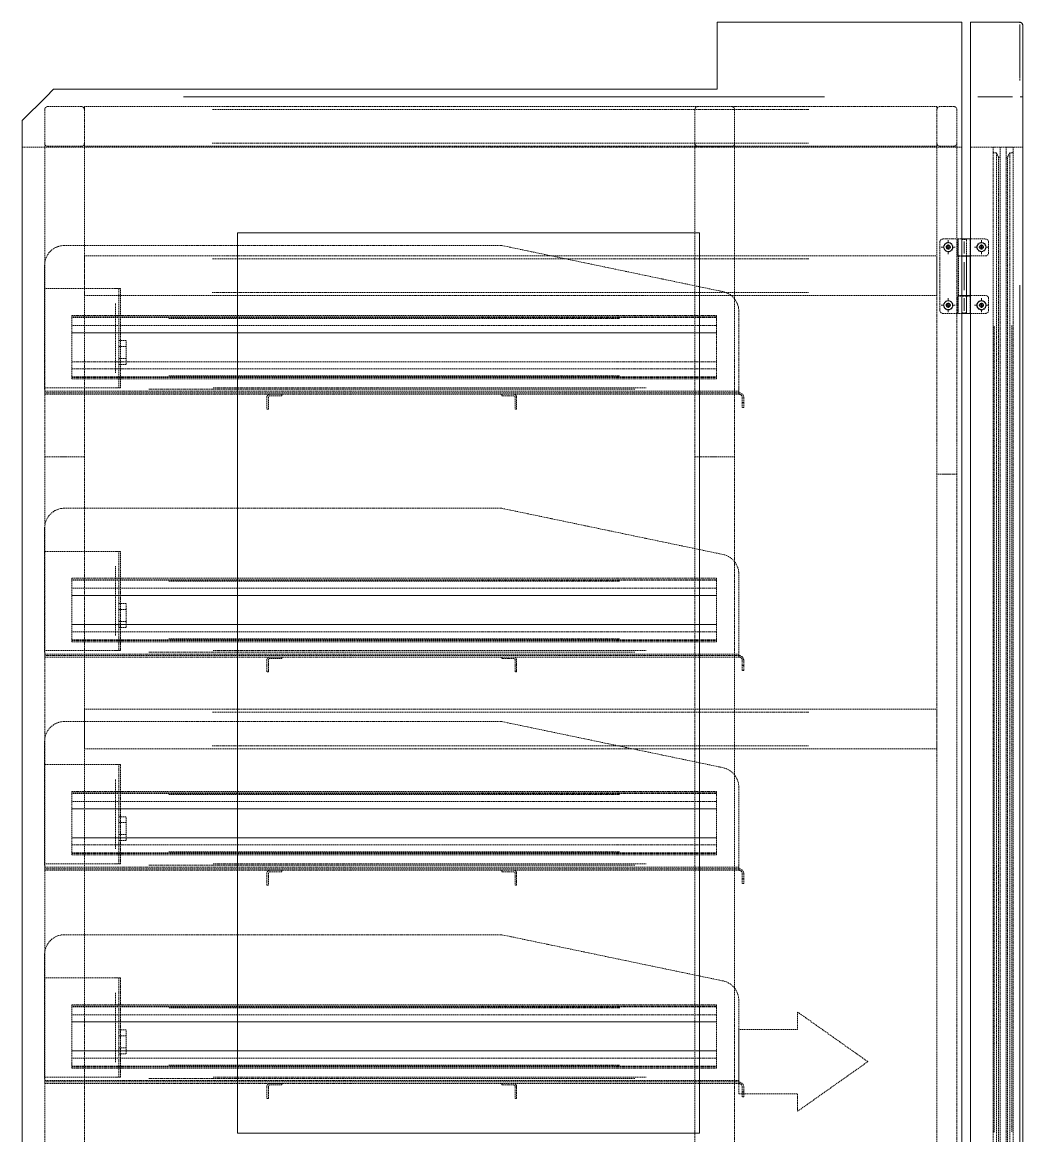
# Model space of a CAD drawing. Header units: millimetres. Extents: x 1242 to 5715, y 197 to 5386.
# Drawn here: x 1329 to 2338, y 2731 to 3854 of the extents above; entities that cross this region are included whole.
import ezdxf

# ---------------------------------------------------------------- set-up
doc = ezdxf.new("R2010")
doc.units = ezdxf.units.MM
doc.linetypes.add('HIDDEN', pattern=[1.905, 1.27, -0.635])

# ---------------------------------------------------------------- blocks, each defined once
blk = doc.blocks.new('SW_CENTERMARKSYMBOL_12')
at = {"color": 0, "linetype": 'Continuous', "lineweight": 0}
for p, q in [((-5, 0), (-7.1, 0)), ((0, 0), (-2.5, 0)), ((0, 5), (0, 7.1)), ((0, 0), (0, 2.5)), ((0, 0), (0, -2.5)), ((0, 0), (2.5, 0)), ((5, 0), (7.1, 0)), ((0, -5), (0, -7.1))]:
    blk.add_line(p, q, dxfattribs=at)
blk = doc.blocks.new('SW_CENTERMARKSYMBOL_14')
at = {"color": 0, "linetype": 'Continuous', "lineweight": 0}
for p, q in [((-5, 0), (-7.1, 0)), ((0, 0), (-2.5, 0)), ((0, 5), (0, 7.1)), ((0, 0), (0, 2.5)), ((0, 0), (0, -2.5)), ((0, 0), (2.5, 0)), ((5, 0), (7.1, 0)), ((0, -5), (0, -7.1))]:
    blk.add_line(p, q, dxfattribs=at)
blk = doc.blocks.new('SW_CENTERMARKSYMBOL_15')
at = {"color": 0, "linetype": 'Continuous', "lineweight": 0}
for p, q in [((-5, 0), (-7.1, 0)), ((0, 0), (-2.5, 0)), ((0, 5), (0, 7.1)), ((0, 0), (0, 2.5)), ((0, 0), (0, -2.5)), ((0, 0), (2.5, 0)), ((5, 0), (7.1, 0)), ((0, -5), (0, -7.1))]:
    blk.add_line(p, q, dxfattribs=at)
blk = doc.blocks.new('SW_CENTERMARKSYMBOL_16')
at = {"color": 0, "linetype": 'Continuous', "lineweight": 0}
for p, q in [((-5, 0), (-7.1, 0)), ((0, 0), (-2.5, 0)), ((0, 5), (0, 7.1)), ((0, 0), (0, 2.5)), ((0, 0), (0, -2.5)), ((0, 0), (2.5, 0)), ((5, 0), (7.1, 0)), ((0, -5), (0, -7.1))]:
    blk.add_line(p, q, dxfattribs=at)

msp = doc.modelspace()

# ---------------------------------------------------------------- linework, layer by layer
at = {"color": 7, "linetype": 'Continuous', "lineweight": 15}
for p, q in [((2030.2, 3854), (2276.8, 3854)), ((2276.8, 3854), (2276.8, 3779)), ((2285.6, 3854), (2285.6, 3779)), ((2335.3, 3854), (2285.6, 3854)), ((1353.5, 3779), (1361.1, 3786.7)), ((1361.1, 3786.7), (2030.2, 3786.7)), ((1329.5, 3755), (1353.5, 3779)), ((2276.8, 3779), (2276.8, 2515)), ((2285.6, 3779), (2285.6, 2515.8)), ((2338.3, 3779), (2338.3, 2515.8)), ((1329.5, 2515), (1329.5, 3755)), ((1546.5, 3641.6), (2012.3, 3641.6)), ((1546.5, 2733.8), (1546.5, 3641.6)), ((2012.3, 3641.6), (2012.3, 2733.8)), ((2276.8, 3635.5), (2279.3, 3635.5)), ((2279.3, 3635.5), (2285.6, 3635.5)), ((2279.3, 3618.2), (2276.8, 3618.2)), ((2276.9, 3618.5), (2276.9, 3618.2)), ((2279.3, 3618.5), (2276.9, 3618.5)), ((2285.6, 3618.5), (2279.3, 3618.5)), ((2279.3, 3618.2), (2285.3, 3618.2)), ((2281.7, 3618.2), (2281.7, 3618.5)), ((2285.3, 3578.5), (2285.3, 3618.2)), ((2276.8, 3577.8), (2279.3, 3577.8)), ((2276.9, 3578.5), (2279.3, 3578.5)), ((2279.3, 3578.5), (2285.6, 3578.5)), ((2279.3, 3560.5), (2276.8, 3560.5)), ((2285.6, 3560.5), (2279.3, 3560.5)), ((2012.3, 2733.8), (1546.5, 2733.8))]:
    msp.add_line(p, q, dxfattribs=at)
at = {"color": 7, "linetype": 'HIDDEN', "lineweight": 0}
for p, q in [((2335.3, 3854), (2335.3, 3854)), ((2335.3, 3853.6), (2335.3, 3854)), ((1492, 3779), (2138.3, 3779)), ((2293.1, 3779), (2327.9, 3779)), ((2338.3, 3779), (2337.4, 3779)), ((1352.1, 3416), (1352.1, 3766)), ((1389.1, 3769), (1355.1, 3769)), ((1392.1, 3769), (2010.6, 3769)), ((1392.1, 3766), (1392.1, 3769)), ((1392.1, 3766), (1392.1, 3732)), ((1392.1, 3765.9), (1392.1, 3766)), ((1392.1, 3416), (1392.1, 3765.9)), ((2122.7, 3766), (1521.1, 3766)), ((2007.8, 3416), (2007.8, 3766)), ((2044.8, 3769), (2010.8, 3769)), ((2045, 3769), (2251.6, 3769)), ((2047.8, 3765.9), (2047.8, 3766)), ((2047.8, 3416), (2047.8, 3765.9)), ((2251.6, 3769), (2251.6, 3766)), ((2251.6, 3732), (2251.6, 3766)), ((2251.8, 3398.5), (2251.8, 3766)), ((2268.8, 3769), (2254.8, 3769)), ((2271.8, 3765.9), (2271.8, 3766)), ((2271.8, 3398.5), (2271.8, 3765.9)), ((2276.8, 3728), (1329.5, 3728)), ((1355.1, 3729), (1389.1, 3729)), ((1392.1, 3729), (1392.1, 3732)), ((2251.6, 3729), (1392.1, 3729)), ((1521.1, 3732), (2122.7, 3732)), ((2010.8, 3729), (2044.8, 3729)), ((2251.6, 3732), (2251.6, 3729)), ((2254.8, 3729), (2268.8, 3729)), ((2285.6, 3728), (2338.3, 3728)), ((2308.4, 3728), (2315.5, 3728)), ((2308.4, 2555.1), (2308.4, 3728)), ((2315.5, 3728), (2315.5, 2555.1)), ((2321.5, 2555.1), (2321.5, 3728)), ((2321.5, 3728), (2328.5, 3728)), ((2328.5, 3728), (2328.5, 2555.1)), ((2308.4, 3723.6), (2308.4, 3724)), ((2311.7, 3722.4), (2309.6, 3722.4)), ((2311.7, 3722.4), (2311.7, 2560.6)), ((2314, 3718), (2311.7, 3722.4)), ((2314, 3718), (2314, 2565)), ((2315.5, 3718), (2314, 3718)), ((2322.9, 3718), (2321.5, 3718)), ((2325.3, 3722.4), (2322.9, 3718)), ((2322.9, 2565), (2322.9, 3718)), ((2327.3, 3722.4), (2325.3, 3722.4)), ((2325.3, 2560.6), (2325.3, 3722.4)), ((2327.3, 3722.4), (2327.7, 3722.5)), ((2328.5, 3723.6), (2328.5, 3724)), ((1812.7, 3629), (1372, 3629)), ((2036.1, 3582.4), (1812.7, 3629)), ((2254.8, 3632.5), (2254.8, 3563.5)), ((2272.7, 3635.5), (2257.8, 3635.5)), ((2263, 3629.3), (2261.2, 3628.3)), ((2261.2, 3628.3), (2261.2, 3626.3)), ((2264.7, 3628.3), (2263, 3629.3)), ((2264.7, 3626.3), (2264.7, 3628.3)), ((2272.7, 3618.2), (2272.7, 3635.5)), ((2273.3, 3635.5), (2276.8, 3635.5)), ((2273.3, 3635.5), (2273.3, 3618.5)), ((2276.9, 3635.5), (2276.9, 3618.5)), ((2276.9, 3635), (2276.9, 3618.5)), ((2277.5, 3635.5), (2277, 3635)), ((2277, 3635.1), (2277.4, 3635.5)), ((2281.2, 3635.5), (2281.7, 3635)), ((2281.7, 3635), (2281.2, 3635.5)), ((2281.7, 3635), (2281.2, 3635.5)), ((2281.6, 3635), (2281.4, 3635)), ((2281.7, 3618.5), (2281.7, 3635.5)), ((2281.7, 3618.5), (2281.7, 3635)), ((2285.2, 3618.5), (2285.2, 3635.5)), ((2285.3, 3618.5), (2285.3, 3635.5)), ((2285.6, 3635.5), (2300.9, 3635.5)), ((2296.7, 3629.3), (2295, 3628.3)), ((2295, 3628.3), (2295, 3626.3)), ((2298.4, 3628.3), (2296.7, 3629.3)), ((2298.4, 3626.3), (2298.4, 3628.3)), ((2303.9, 3621.5), (2303.9, 3632.5)), ((1392.1, 3618.5), (2251.6, 3618.5)), ((1392.1, 3615.5), (1392.1, 3618.5)), ((1392.1, 3581.5), (1392.1, 3615.5)), ((2122.7, 3615.5), (1521.1, 3615.5)), ((2251.6, 3618.5), (2251.6, 3615.5)), ((2251.6, 3615.5), (2251.6, 3581.5)), ((2261.2, 3626.3), (2263, 3625.3)), ((2263, 3625.3), (2264.7, 3626.3)), ((2276.8, 3618.2), (2272.7, 3618.2)), ((2276.9, 3618.5), (2273.3, 3618.5)), ((2273.3, 3618.2), (2273.3, 3577.8)), ((2273.4, 3618.2), (2273.4, 3577.8)), ((2276.9, 3618.2), (2276.9, 3561)), ((2276.9, 3618.2), (2276.9, 3577.8)), ((2281.7, 3561), (2281.7, 3618.2)), ((2281.7, 3577.8), (2281.7, 3618.2)), ((2300.9, 3618.5), (2285.6, 3618.5)), ((2295, 3626.3), (2296.7, 3625.3)), ((2296.7, 3625.3), (2298.4, 3626.3)), ((1352, 3609), (1352, 3484)), ((1423.4, 3585.5), (1352, 3585.5)), ((1392.1, 3578.5), (1392.1, 3581.5)), ((1426.9, 3585.5), (1426.9, 3485.5)), ((1428.4, 3485.5), (1428.4, 3585.5)), ((1521.1, 3581.5), (2122.7, 3581.5)), ((2251.6, 3581.5), (2251.6, 3578.5)), ((2335.3, 3589), (2335.3, 2702.1)), ((2251.6, 3578.5), (1392.1, 3578.5)), ((1423.4, 3570.5), (1423.4, 3500.5)), ((2263, 3570.7), (2261.2, 3569.7)), ((2264.7, 3569.7), (2263, 3570.7)), ((2272.7, 3560.5), (2272.7, 3577.8)), ((2272.7, 3577.8), (2276.8, 3577.8)), ((2273.3, 3578.5), (2276.9, 3578.5)), ((2273.3, 3578.5), (2273.3, 3560.5)), ((2276.9, 3578.5), (2276.9, 3560.5)), ((2285.3, 3577.8), (2279.3, 3577.8)), ((2281.7, 3560.5), (2281.7, 3578.5)), ((2285.2, 3560.5), (2285.2, 3578.5)), ((2285.3, 3560.5), (2285.3, 3578.5)), ((2285.3, 3577.8), (2285.3, 3578.5)), ((2285.6, 3578.5), (2300.9, 3578.5)), ((2296.7, 3570.7), (2295, 3569.7)), ((2298.4, 3569.7), (2296.7, 3570.7)), ((2303.9, 3563.5), (2303.9, 3575.5)), ((2052, 3484), (2052, 3562.8)), ((2257.8, 3560.5), (2272.7, 3560.5)), ((2261.2, 3569.7), (2261.2, 3567.7)), ((2261.2, 3567.7), (2263, 3566.7)), ((2263, 3566.7), (2264.7, 3567.7)), ((2264.7, 3567.7), (2264.7, 3569.7)), ((2276.8, 3560.5), (2273.3, 3560.5)), ((2276.9, 3561), (2277, 3561)), ((2277, 3561), (2277.5, 3560.5)), ((2277.4, 3560.6), (2277, 3561)), ((2281.7, 3561), (2281.2, 3560.5)), ((2281.2, 3560.5), (2281.7, 3561)), ((2281.2, 3560.5), (2281.7, 3561)), ((2300.9, 3560.5), (2285.6, 3560.5)), ((2295, 3569.7), (2295, 3567.7)), ((2295, 3567.7), (2296.7, 3566.7)), ((2296.7, 3566.7), (2298.4, 3567.7)), ((2298.4, 3567.7), (2298.4, 3569.7)), ((1379.6, 3558.4), (2029.6, 3558.4)), ((2029.6, 3556.9), (1379.6, 3556.9)), ((2029.6, 3556.4), (1379.6, 3556.4)), ((1379.6, 3497.4), (1379.6, 3555.4)), ((2029.6, 3548.3), (1379.6, 3548.3)), ((2029.6, 3548.3), (1379.6, 3548.3)), ((1477.1, 3555.4), (1932.1, 3555.4)), ((2029.6, 3555.4), (2029.6, 3497.4)), ((2309.6, 2734.9), (2309.6, 3548.2)), ((2327.3, 3548.2), (2327.3, 2734.9)), ((1379.6, 3541), (2029.6, 3541)), ((2029.6, 3541), (1379.6, 3541)), ((1426.9, 3533), (1434.2, 3533)), ((1426.9, 3527), (1434.2, 3527)), ((1434.2, 3527), (1434.2, 3533)), ((1434.2, 3514.9), (1434.2, 3527)), ((1426.9, 3514.9), (1434.2, 3514.9)), ((1434.2, 3508.9), (1434.2, 3514.9)), ((1379.6, 3511.8), (2029.6, 3511.8)), ((1379.6, 3504.5), (2029.6, 3504.5)), ((1426.9, 3508.9), (1434.2, 3508.9)), ((1379.6, 3496.4), (2029.6, 3496.4)), ((1379.6, 3495.8), (2029.6, 3495.8)), ((1379.6, 3494.4), (2029.6, 3494.4)), ((1477.1, 3497.4), (1932.1, 3497.4)), ((1352, 3485.5), (1423.4, 3485.5)), ((1352, 3482), (2052, 3482)), ((2052, 3480.5), (1352, 3480.5)), ((1423.7, 3485.5), (1425.2, 3485.5)), ((1427.1, 3485.5), (1427.2, 3485.5)), ((1457, 3484), (1947, 3484)), ((1457, 3484), (1947, 3484)), ((1522.1, 3485.5), (1958.5, 3485.5)), ((1352, 3479), (2052, 3479)), ((1576.1, 3476), (1576.1, 3464)), ((1577.6, 3464), (1577.6, 3476)), ((1579.1, 3479), (1591.1, 3479)), ((1591.1, 3477.5), (1579.1, 3477.5)), ((1591.1, 3477.5), (1591.1, 3479)), ((1813, 3479), (1813, 3477.5)), ((1813, 3479), (1825, 3479)), ((1825, 3477.5), (1813, 3477.5)), ((1826.5, 3476), (1826.5, 3464)), ((1828, 3464), (1828, 3476)), ((2055.5, 3475.5), (2055.5, 3470.5)), ((2056.8, 3470.5), (2055.8, 3470.5)), ((2057, 3470.5), (2057, 3475.5)), ((1577.6, 3464), (1576.1, 3464)), ((1828, 3464), (1826.5, 3464)), ((2057, 3465.5), (2055.5, 3465.5)), ((1352.1, 2517), (1352.1, 3416)), ((1392.1, 2517.2), (1392.1, 3416)), ((2007.8, 2517), (2007.8, 3416)), ((2047.8, 2517.2), (2047.8, 3416)), ((2251.8, 2517), (2251.8, 3398.5)), ((2271.8, 2517.2), (2271.8, 3398.5)), ((1812.7, 3364), (1372, 3364)), ((2036.1, 3317.4), (1812.7, 3364)), ((1352, 3344), (1352, 3219)), ((1352, 3320.5), (1423.4, 3320.5)), ((1426.9, 3220.5), (1426.9, 3320.5)), ((1428.4, 3320.5), (1428.4, 3220.5)), ((1423.4, 3305.5), (1423.4, 3235.5)), ((1379.6, 3293.4), (2029.6, 3293.4)), ((2029.6, 3291.9), (1379.6, 3291.9)), ((2029.6, 3291.4), (1379.6, 3291.4)), ((1379.6, 3232.4), (1379.6, 3290.4)), ((1477.1, 3290.4), (1932.1, 3290.4)), ((2029.6, 3290.4), (2029.6, 3232.4)), ((2052, 3219), (2052, 3297.8)), ((2029.6, 3283.3), (1379.6, 3283.3)), ((2029.6, 3283.3), (1379.6, 3283.3)), ((2029.6, 3276), (1379.6, 3276)), ((1379.6, 3276), (2029.6, 3276)), ((1426.9, 3268), (1434.2, 3268)), ((1434.2, 3262), (1434.2, 3268)), ((1426.9, 3262), (1434.2, 3262)), ((1434.2, 3249.9), (1434.2, 3262)), ((2029.6, 3246.8), (1379.6, 3246.8)), ((1379.6, 3246.8), (2029.6, 3246.8)), ((1426.9, 3249.9), (1434.2, 3249.9)), ((1434.2, 3243.9), (1434.2, 3249.9)), ((2029.6, 3239.5), (1379.6, 3239.5)), ((1426.9, 3243.9), (1434.2, 3243.9)), ((1379.6, 3231.4), (2029.6, 3231.4)), ((1379.6, 3230.8), (2029.6, 3230.8)), ((1379.6, 3229.4), (2029.6, 3229.4)), ((1477.1, 3232.4), (1932.1, 3232.4)), ((1423.4, 3220.5), (1352, 3220.5)), ((1352, 3217), (2052, 3217)), ((2052, 3215.5), (1352, 3215.5)), ((1352, 3214), (2052, 3214)), ((1423.8, 3220.5), (1425.6, 3220.5)), ((1423.8, 3220.5), (1425.6, 3220.5)), ((1427.1, 3220.5), (1427.2, 3220.5)), ((1457, 3219), (1947, 3219)), ((1457, 3219), (1947, 3219)), ((1522.1, 3220.5), (1958.5, 3220.5)), ((1576.1, 3211), (1576.1, 3199)), ((1577.6, 3199), (1577.6, 3211)), ((1579.1, 3214), (1591.1, 3214)), ((1591.1, 3212.5), (1579.1, 3212.5)), ((1591.1, 3212.5), (1591.1, 3214)), ((1813, 3214), (1813, 3212.5)), ((1813, 3214), (1825, 3214)), ((1825, 3212.5), (1813, 3212.5)), ((1826.5, 3211), (1826.5, 3199)), ((1828, 3199), (1828, 3211)), ((2055.5, 3210.5), (2055.5, 3205.5)), ((2057, 3200.5), (2055.5, 3200.5)), ((2056.8, 3205.5), (2055.8, 3205.5)), ((2057, 3205.5), (2057, 3210.5)), ((1577.6, 3199), (1576.1, 3199)), ((1828, 3199), (1826.5, 3199)), ((1392.1, 3158.5), (1392.1, 3161.5)), ((1392.1, 3161.5), (2251.6, 3161.5)), ((1392.1, 3124.5), (1392.1, 3158.5)), ((2122.7, 3158.5), (1521.1, 3158.5)), ((2251.6, 3161.5), (2251.6, 3158.5)), ((2251.6, 3158.5), (2251.6, 3124.5)), ((1812.7, 3149), (1372, 3149)), ((2036.1, 3102.4), (1812.7, 3149)), ((1352, 3129), (1352, 3004)), ((1392.1, 3121.5), (1392.1, 3124.5)), ((2251.6, 3121.5), (1392.1, 3121.5)), ((1521.1, 3124.5), (2122.7, 3124.5)), ((2251.6, 3124.5), (2251.6, 3121.5)), ((1352, 3105.5), (1423.4, 3105.5)), ((1426.9, 3005.5), (1426.9, 3105.5)), ((1428.4, 3105.5), (1428.4, 3005.5)), ((1423.4, 3090.5), (1423.4, 3020.5)), ((1379.6, 3078.4), (2029.6, 3078.4)), ((2029.6, 3076.9), (1379.6, 3076.9)), ((2029.6, 3076.4), (1379.6, 3076.4)), ((2052, 3004), (2052, 3082.8)), ((1379.6, 3017.4), (1379.6, 3075.4)), ((2029.6, 3068.3), (1379.6, 3068.3)), ((2029.6, 3068.3), (1379.6, 3068.3)), ((1477.1, 3075.4), (1932.1, 3075.4)), ((2029.6, 3075.4), (2029.6, 3017.4)), ((1379.6, 3061), (2029.6, 3061)), ((2029.6, 3061), (1379.6, 3061)), ((1426.9, 3053), (1434.2, 3053)), ((1426.9, 3047), (1434.2, 3047)), ((1434.2, 3047), (1434.2, 3053)), ((1434.2, 3034.9), (1434.2, 3047)), ((1379.6, 3031.8), (2029.6, 3031.8)), ((2029.6, 3031.8), (1379.6, 3031.8)), ((1426.9, 3034.9), (1434.2, 3034.9)), ((1434.2, 3028.9), (1434.2, 3034.9)), ((1379.6, 3024.5), (2029.6, 3024.5)), ((1426.9, 3028.9), (1434.2, 3028.9)), ((1379.6, 3016.4), (2029.6, 3016.4)), ((1379.6, 3015.8), (2029.6, 3015.8)), ((1379.6, 3014.4), (2029.6, 3014.4)), ((1477.1, 3017.4), (1932.1, 3017.4)), ((1423.4, 3005.5), (1352, 3005.5)), ((1352, 3002), (2052, 3002)), ((2052, 3000.5), (1352, 3000.5)), ((1352, 2999), (2052, 2999)), ((1423.8, 3005.5), (1425.6, 3005.5)), ((1427.1, 3005.5), (1427.2, 3005.5)), ((1457, 3004), (1947, 3004)), ((1457, 3004), (1947, 3004)), ((1522.1, 3005.5), (1958.5, 3005.5)), ((1591.1, 2999), (1579.1, 2999)), ((1591.1, 2999), (1591.1, 2997.5)), ((1813, 2999), (1825, 2999)), ((1813, 2999), (1813, 2997.5)), ((1576.1, 2984), (1576.1, 2996)), ((1577.6, 2996), (1577.6, 2984)), ((1579.1, 2997.5), (1591.1, 2997.5)), ((1825, 2997.5), (1813, 2997.5)), ((1826.5, 2996), (1826.5, 2984)), ((1828, 2984), (1828, 2996)), ((2055.5, 2995.5), (2055.5, 2990.5)), ((2056.8, 2990.5), (2055.8, 2990.5)), ((2057, 2990.5), (2057, 2995.5)), ((1576.1, 2984), (1577.6, 2984)), ((1828, 2984), (1826.5, 2984)), ((2057, 2985.5), (2055.5, 2985.5)), ((1812.7, 2934), (1372, 2934)), ((2036.1, 2887.4), (1812.7, 2934)), ((1352, 2914), (1352, 2789)), ((1423.4, 2890.5), (1352, 2890.5)), ((1426.9, 2890.5), (1426.9, 2790.5)), ((1428.4, 2790.5), (1428.4, 2890.5)), ((1423.4, 2875.5), (1423.4, 2805.5)), ((1379.6, 2863.4), (2029.6, 2863.4)), ((2052, 2789), (2052, 2867.8)), ((2029.6, 2861.9), (1379.6, 2861.9)), ((2029.6, 2861.4), (1379.6, 2861.4)), ((1379.6, 2802.4), (1379.6, 2860.4)), ((2029.6, 2853.3), (1379.6, 2853.3)), ((2029.6, 2853.3), (1379.6, 2853.3)), ((1932.1, 2860.4), (1477.1, 2860.4)), ((2029.6, 2860.4), (2029.6, 2802.4)), ((2182.1, 2806), (2111.3, 2856)), ((2111.3, 2856), (2111.3, 2838.5)), ((2029.6, 2846), (1379.6, 2846)), ((1379.6, 2846), (2029.6, 2846)), ((1426.9, 2838), (1434.2, 2838)), ((1426.9, 2832), (1434.2, 2832)), ((1434.2, 2832), (1434.2, 2838)), ((1434.2, 2819.9), (1434.2, 2832)), ((2052.1, 2838.5), (2052.1, 2789.2)), ((2111.3, 2838.5), (2052.1, 2838.5)), ((1426.9, 2819.9), (1434.2, 2819.9)), ((1434.2, 2813.9), (1434.2, 2819.9)), ((2029.6, 2816.8), (1379.6, 2816.8)), ((1379.6, 2816.8), (2029.6, 2816.8)), ((2029.6, 2809.5), (1379.6, 2809.5)), ((1426.9, 2813.9), (1434.2, 2813.9)), ((1379.6, 2801.4), (2029.6, 2801.4)), ((1379.6, 2800.8), (2029.6, 2800.8)), ((1379.6, 2799.4), (2029.6, 2799.4)), ((1477.1, 2802.4), (1932.1, 2802.4)), ((2111.3, 2756), (2182.1, 2806)), ((1352, 2790.5), (1423.4, 2790.5)), ((1352, 2787), (2052, 2787)), ((2052, 2785.5), (1352, 2785.5)), ((1423.8, 2790.5), (1425.6, 2790.5)), ((1427.1, 2790.5), (1427.2, 2790.5)), ((1457, 2789), (1947, 2789)), ((1457, 2789), (1947, 2789)), ((1522.1, 2790.5), (1958.5, 2790.5)), ((1352, 2784), (2052, 2784)), ((1576.1, 2781), (1576.1, 2769)), ((1577.6, 2769), (1577.6, 2781)), ((1579.1, 2784), (1591.1, 2784)), ((1591.1, 2782.5), (1579.1, 2782.5)), ((1591.1, 2782.5), (1591.1, 2784)), ((1813, 2784), (1825, 2784)), ((1813, 2784), (1813, 2782.5)), ((1825, 2782.5), (1813, 2782.5)), ((1826.5, 2781), (1826.5, 2769)), ((1828, 2769), (1828, 2781)), ((2052.1, 2783.9), (2052.1, 2773.5)), ((2052.1, 2773.5), (2111.3, 2773.5)), ((2055.5, 2780.5), (2055.5, 2775.5)), ((2056.8, 2775.5), (2055.8, 2775.5)), ((2057, 2775.5), (2057, 2780.5)), ((2111.3, 2773.5), (2111.3, 2756)), ((1577.6, 2769), (1576.1, 2769)), ((1828, 2769), (1826.5, 2769)), ((2057, 2770.5), (2055.5, 2770.5))]:
    msp.add_line(p, q, dxfattribs=at)
at = {"color": 8, "linetype": 'Continuous', "lineweight": 15}
for p, q in [((2138.3, 3779), (1492, 3779)), ((2327.9, 3779), (2293.1, 3779)), ((2335.8, 3779), (2337.4, 3779)), ((2279.3, 3633), (2279.3, 3621)), ((2279.3, 3583.9), (2279.3, 3612.2)), ((2335.3, 2702.1), (2335.3, 3589)), ((2279.3, 3575.8), (2279.3, 3563.2))]:
    msp.add_line(p, q, dxfattribs=at)
at = {"color": 7, "linetype": 'Continuous', "lineweight": 15, "flags": 128}
msp.add_lwpolyline([(2030.2, 3786.7), (2030.2, 3791.8), (2030.2, 3797), (2030.2, 3802), (2030.2, 3807), (2030.2, 3811.8), (2030.2, 3816.4), (2030.2, 3820.8), (2030.2, 3825.1), (2030.2, 3829.1), (2030.2, 3832.9), (2030.2, 3836.4), (2030.2, 3839.7), (2030.2, 3842.6), (2030.2, 3845.2), (2030.2, 3847.5), (2030.2, 3849.5), (2030.2, 3851.1), (2030.2, 3852.4), (2030.2, 3853.3), (2030.2, 3853.8), (2030.2, 3854)], dxfattribs=at)
at = {"color": 7, "linetype": 'HIDDEN', "lineweight": 0, "flags": 128}
for points in [[(2257.8, 3635.5), (2257.8, 3635.5)], [(2277, 3635), (2277.1, 3635), (2277.4, 3635), (2278, 3635), (2278.8, 3635), (2279.3, 3635), (2280.1, 3635), (2280.8, 3635), (2281.3, 3635), (2281.6, 3635), (2281.7, 3635), (2281.7, 3635)], [(1352, 3609), (1352, 3609)], [(1352, 3609), (1352, 3609)], [(2281.6, 3561), (2281.6, 3561), (2281.2, 3561), (2280.6, 3561), (2279.9, 3561), (2279.3, 3561), (2278.6, 3561), (2277.9, 3561), (2277.3, 3561), (2277, 3561), (2276.9, 3561), (2276.9, 3561)], [(1352, 3344), (1352, 3344)], [(1352, 3344), (1352, 3344)], [(1352, 3129), (1352, 3129)], [(1352, 3129), (1352, 3129)], [(1352, 2914), (1352, 2914)], [(1352, 2914), (1352, 2914)]]:
    msp.add_lwpolyline(points, dxfattribs=at)
at = {"color": 7, "linetype": 'HIDDEN', "lineweight": 0}
for centre, radius in [((2263.2, 3627.3), 4.61), ((2263.2, 3627.3), 4.41), ((2263.2, 3627.3), 1.97), ((2263.2, 3627.3), 1.99), ((2263.2, 3627.3), 1.79), ((2263.2, 3627.3), 1.73), ((2296.7, 3627.3), 4.61), ((2296.7, 3627.3), 4.41), ((2296.7, 3627.3), 1.99), ((2296.7, 3627.3), 1.97), ((2296.7, 3627.3), 1.79), ((2296.7, 3627.3), 1.73), ((2263.2, 3568.7), 4.61), ((2263.2, 3568.7), 4.41), ((2263.2, 3568.7), 1.97), ((2263.2, 3568.7), 1.99), ((2263.2, 3568.7), 1.79), ((2263.2, 3568.7), 1.73), ((2296.7, 3568.7), 4.61), ((2296.7, 3568.7), 4.41), ((2296.7, 3568.7), 1.99), ((2296.7, 3568.7), 1.97), ((2296.7, 3568.7), 1.79), ((2296.7, 3568.7), 1.73)]:
    msp.add_circle(centre, radius, dxfattribs=at)
at = {"color": 7, "linetype": 'Continuous', "lineweight": 15}
msp.add_arc((2335.3, 3851), 3, 0, 90, dxfattribs=at)
at = {"color": 7, "linetype": 'HIDDEN', "lineweight": 0}
for centre, radius, start, end in [((2335.3, 3851), 3, 0, 90), ((1372, 3609), 20, 90, 180), ((2257.8, 3632.5), 3, 90, 180), ((2300.9, 3632.5), 3, 0, 90), ((2300.9, 3621.5), 3, 270, 0), ((2032, 3562.8), 20, 0, 78.1983), ((2300.9, 3575.5), 3, 0, 90), ((2257.8, 3563.5), 3, 180, 270), ((2300.9, 3563.5), 3, 270, 360), ((2052, 3475.5), 5, 360, 90), ((1579.1, 3476), 3, 90, 180), ((1579.1, 3476), 1.5, 90, 180), ((1825, 3476), 3, 360, 90), ((1825, 3476), 1.5, 0, 90), ((2052, 3475.5), 3.5, 0, 90), ((1372, 3344), 20, 90, 180), ((2032, 3297.8), 20, 0, 78.1983), ((1579.1, 3211), 3, 90, 180), ((1579.1, 3211), 1.5, 90, 180), ((1825, 3211), 3, 360, 90), ((1825, 3211), 1.5, 0, 90), ((2052, 3210.5), 5, 0, 90), ((2052, 3210.5), 3.5, 0, 90), ((1372, 3129), 20, 90, 180), ((2032, 3082.8), 20, 0, 78.1983), ((1579.1, 2996), 3, 90, 180), ((1825, 2996), 3, 360, 90), ((2052, 2995.5), 5, 360, 90), ((2052, 2995.5), 3.5, 0, 90), ((1579.1, 2996), 1.5, 90, 180), ((1825, 2996), 1.5, 0, 90), ((1372, 2914), 20, 90, 180), ((2032, 2867.8), 20, 0, 78.1983), ((2052, 2780.5), 5, 0, 90), ((1579.1, 2781), 3, 90, 180), ((1579.1, 2781), 1.5, 90, 180), ((1825, 2781), 3, 360, 90), ((1825, 2781), 1.5, 0, 90), ((2052, 2780.5), 3.5, 0, 90)]:
    msp.add_arc(centre, radius, start, end, dxfattribs=at)
at = {"color": 7, "linetype": 'Continuous', "lineweight": 15}
for points, knots in [([(2338.1, 3852.1), (2337.8, 3852.7), (2337.1, 3853.7), (2335.9, 3853.7), (2335.3, 3853.7)], [0, 0, 0, 0, 0.50015, 1, 1, 1, 1]), ([(2338.3, 3779), (2338.3, 3788.5), (2338.3, 3797.9), (2338.3, 3815.3), (2338.3, 3831.3), (2338.3, 3841.9), (2338.3, 3849.2), (2338.3, 3851), (2338.3, 3851)], [0, 0, 0, 0, 0.25, 0.25, 0.5, 0.75, 0.75, 1, 1, 1, 1])]:
    msp.add_open_spline(points, degree=3, knots=knots, dxfattribs=at)
at = {"color": 8, "linetype": 'Continuous', "lineweight": 15}
msp.add_open_spline([(2335.3, 3851.9), (2335.3, 3851.7), (2335.3, 3851), (2335.3, 3848.5), (2335.3, 3844.2), (2335.3, 3838.7), (2335.3, 3832.2), (2335.3, 3824.8), (2335.3, 3816.6), (2335.3, 3807.8), (2335.3, 3801.6), (2335.3, 3798.4)], degree=3, knots=[0, 0, 0, 0, 0.02439, 0.146341, 0.268293, 0.390244, 0.512195, 0.634146, 0.756098, 0.878049, 1, 1, 1, 1], dxfattribs=at)
at = {"color": 7, "linetype": 'HIDDEN', "lineweight": 0}
for points, knots in [([(2335.3, 3795.4), (2335.3, 3796.4), (2335.3, 3800.7), (2335.3, 3807.8), (2335.3, 3816.6), (2335.3, 3824.8), (2335.3, 3832.2), (2335.3, 3838.7), (2335.3, 3844.2), (2335.3, 3847), (2335.3, 3848.3)], [0, 0, 0, 0, 0.04262, 0.179388, 0.316157, 0.452926, 0.589694, 0.726463, 0.863231, 1, 1, 1, 1]), ([(1355.1, 3769), (1355, 3769), (1354.9, 3769), (1354.8, 3769), (1354.6, 3769), (1354.5, 3769), (1354.3, 3768.9), (1354, 3768.9), (1353.6, 3768.7), (1353.2, 3768.4), (1352.8, 3768), (1352.4, 3767.5), (1352.2, 3767.1), (1352.1, 3766.8), (1352.1, 3766.5), (1352.1, 3766.3), (1352.1, 3766.1), (1352.1, 3766)], [0, 0, 0, 0, 0.024499, 0.04924, 0.074247, 0.099543, 0.125149, 0.186007, 0.250202, 0.365957, 0.499979, 0.624941, 0.749917, 0.812815, 0.874961, 0.937589, 1, 1, 1, 1]), ([(1392.1, 3766), (1392.1, 3766.1), (1392.1, 3766.2), (1392, 3766.4), (1392, 3766.6), (1392, 3766.8), (1391.9, 3767.1), (1391.7, 3767.5), (1391.3, 3768), (1390.9, 3768.4), (1390.5, 3768.7), (1390.1, 3768.9), (1389.8, 3768.9), (1389.5, 3769), (1389.3, 3769), (1389.1, 3769), (1389.1, 3769)], [0, 0, 0, 0, 0.037055, 0.078706, 0.125053, 0.187198, 0.250099, 0.387029, 0.500046, 0.634064, 0.749831, 0.814019, 0.874888, 0.917375, 0.959044, 1, 1, 1, 1]), ([(2010.8, 3769), (2010.7, 3769), (2010.6, 3769), (2010.5, 3769), (2010.4, 3769), (2010.2, 3769), (2010, 3768.9), (2009.8, 3768.9), (2009.4, 3768.7), (2008.9, 3768.4), (2008.5, 3768), (2008.2, 3767.5), (2008, 3767.1), (2007.9, 3766.8), (2007.8, 3766.5), (2007.8, 3766.3), (2007.8, 3766.1), (2007.8, 3766)], [0, 0, 0, 0, 0.0244993, 0.0492397, 0.0742465, 0.0995426, 0.1251486, 0.1860073, 0.250202, 0.3659566, 0.4999791, 0.6249412, 0.7499175, 0.8128154, 0.8749614, 0.937589, 1, 1, 1, 1]), ([(2047.8, 3766), (2047.8, 3766.1), (2047.8, 3766.2), (2047.8, 3766.4), (2047.7, 3766.6), (2047.7, 3766.8), (2047.6, 3767.1), (2047.4, 3767.5), (2047.1, 3768), (2046.7, 3768.4), (2046.2, 3768.7), (2045.8, 3768.9), (2045.5, 3768.9), (2045.3, 3769), (2045, 3769), (2044.9, 3769), (2044.8, 3769)], [0, 0, 0, 0, 0.0370551, 0.0787055, 0.1250529, 0.1871978, 0.2500992, 0.3870293, 0.5000458, 0.634064, 0.7498305, 0.8140187, 0.8748878, 0.9173753, 0.9590441, 1, 1, 1, 1]), ([(2254.8, 3769), (2254.8, 3769), (2254.7, 3769), (2254.5, 3769), (2254.4, 3769), (2254.3, 3769), (2254.1, 3768.9), (2253.8, 3768.9), (2253.4, 3768.7), (2252.9, 3768.4), (2252.5, 3768), (2252.2, 3767.5), (2252, 3767.1), (2251.9, 3766.8), (2251.9, 3766.5), (2251.8, 3766.3), (2251.8, 3766.1), (2251.8, 3766)], [0, 0, 0, 0, 0.024499, 0.04924, 0.074246, 0.099543, 0.125149, 0.186007, 0.250202, 0.365957, 0.499979, 0.624941, 0.749917, 0.812815, 0.874961, 0.937589, 1, 1, 1, 1]), ([(2271.8, 3766), (2271.8, 3766.1), (2271.8, 3766.2), (2271.8, 3766.4), (2271.8, 3766.6), (2271.7, 3766.8), (2271.6, 3767.1), (2271.4, 3767.5), (2271.1, 3768), (2270.7, 3768.4), (2270.2, 3768.7), (2269.9, 3768.9), (2269.6, 3768.9), (2269.3, 3769), (2269.1, 3769), (2268.9, 3769), (2268.8, 3769)], [0, 0, 0, 0, 0.037055, 0.078706, 0.125053, 0.187198, 0.250099, 0.387029, 0.500046, 0.634064, 0.749831, 0.814019, 0.874888, 0.917375, 0.959044, 1, 1, 1, 1]), ([(1352.1, 3732), (1352.1, 3732), (1352.1, 3731.9), (1352.1, 3731.7), (1352.1, 3731.5), (1352.1, 3731.3), (1352.3, 3730.9), (1352.4, 3730.5), (1352.8, 3730.1), (1353.2, 3729.7), (1353.6, 3729.4), (1354, 3729.2), (1354.3, 3729.1), (1354.6, 3729.1), (1354.8, 3729), (1355, 3729), (1355.1, 3729)], [0, 0, 0, 0, 0.0370551, 0.0787055, 0.1250529, 0.1871978, 0.2500992, 0.3870294, 0.5000458, 0.634064, 0.7498305, 0.8140187, 0.8748878, 0.9173753, 0.9590441, 1, 1, 1, 1]), ([(1389.1, 3729), (1389.1, 3729), (1389.2, 3729), (1389.3, 3729), (1389.5, 3729.1), (1389.6, 3729.1), (1389.8, 3729.1), (1390.1, 3729.2), (1390.5, 3729.4), (1390.9, 3729.7), (1391.4, 3730.1), (1391.7, 3730.5), (1391.9, 3731), (1392, 3731.3), (1392, 3731.5), (1392, 3731.8), (1392.1, 3732), (1392.1, 3732)], [0, 0, 0, 0, 0.024499, 0.04924, 0.074247, 0.099543, 0.125149, 0.186007, 0.250202, 0.365957, 0.499979, 0.624941, 0.749917, 0.812815, 0.874961, 0.937589, 1, 1, 1, 1]), ([(2007.8, 3732), (2007.8, 3732), (2007.8, 3731.9), (2007.8, 3731.7), (2007.8, 3731.5), (2007.9, 3731.3), (2008, 3730.9), (2008.2, 3730.5), (2008.5, 3730.1), (2008.9, 3729.7), (2009.4, 3729.4), (2009.8, 3729.2), (2010, 3729.1), (2010.3, 3729.1), (2010.6, 3729), (2010.7, 3729), (2010.8, 3729)], [0, 0, 0, 0, 0.037055, 0.078706, 0.125053, 0.187198, 0.250099, 0.387029, 0.500046, 0.634064, 0.749831, 0.814019, 0.874888, 0.917375, 0.959044, 1, 1, 1, 1]), ([(2044.8, 3729), (2044.8, 3729), (2044.9, 3729), (2045.1, 3729), (2045.2, 3729.1), (2045.4, 3729.1), (2045.6, 3729.1), (2045.8, 3729.2), (2046.2, 3729.4), (2046.7, 3729.7), (2047.1, 3730.1), (2047.4, 3730.5), (2047.6, 3731), (2047.7, 3731.3), (2047.7, 3731.5), (2047.8, 3731.8), (2047.8, 3732), (2047.8, 3732)], [0, 0, 0, 0, 0.024499, 0.04924, 0.074247, 0.099543, 0.125149, 0.186007, 0.250202, 0.365957, 0.499979, 0.624941, 0.749917, 0.812815, 0.874961, 0.937589, 1, 1, 1, 1]), ([(2251.8, 3732), (2251.8, 3732), (2251.8, 3731.9), (2251.8, 3731.7), (2251.9, 3731.5), (2251.9, 3731.3), (2252, 3730.9), (2252.2, 3730.5), (2252.5, 3730.1), (2252.9, 3729.7), (2253.4, 3729.4), (2253.8, 3729.2), (2254.1, 3729.1), (2254.4, 3729.1), (2254.6, 3729), (2254.7, 3729), (2254.8, 3729)], [0, 0, 0, 0, 0.037055, 0.078706, 0.125053, 0.187198, 0.250099, 0.387029, 0.500046, 0.634064, 0.749831, 0.814019, 0.874888, 0.917375, 0.959044, 1, 1, 1, 1]), ([(2268.8, 3729), (2268.9, 3729), (2269, 3729), (2269.1, 3729), (2269.2, 3729.1), (2269.4, 3729.1), (2269.6, 3729.1), (2269.9, 3729.2), (2270.2, 3729.4), (2270.7, 3729.7), (2271.1, 3730.1), (2271.4, 3730.5), (2271.6, 3731), (2271.7, 3731.3), (2271.8, 3731.5), (2271.8, 3731.8), (2271.8, 3732), (2271.8, 3732)], [0, 0, 0, 0, 0.024499, 0.04924, 0.074247, 0.099543, 0.125149, 0.186007, 0.250202, 0.365957, 0.499979, 0.624941, 0.749917, 0.812815, 0.874961, 0.937589, 1, 1, 1, 1]), ([(2309.6, 3722.4), (2309.6, 3722.4), (2309.5, 3722.4), (2309.4, 3722.5), (2309.3, 3722.5), (2309.2, 3722.5), (2309.1, 3722.5), (2309, 3722.6), (2308.8, 3722.7), (2308.7, 3722.8), (2308.5, 3723), (2308.5, 3723.2), (2308.4, 3723.4), (2308.4, 3723.5), (2308.4, 3723.6), (2308.4, 3723.6)], [0, 0, 0, 0, 0.039176, 0.079231, 0.120278, 0.162409, 0.2057, 0.250212, 0.365971, 0.500012, 0.609324, 0.749962, 0.877298, 0.950255, 1, 1, 1, 1]), ([(2328.5, 3723.6), (2328.5, 3723.6), (2328.5, 3723.5), (2328.5, 3723.4), (2328.5, 3723.3), (2328.5, 3723.2), (2328.4, 3723), (2328.3, 3722.9), (2328.1, 3722.7), (2327.9, 3722.6), (2327.8, 3722.5), (2327.6, 3722.5), (2327.5, 3722.4), (2327.4, 3722.4), (2327.3, 3722.4)], [0, 0, 0, 0, 0.055363, 0.121838, 0.174858, 0.250118, 0.387977, 0.500093, 0.634121, 0.749909, 0.81618, 0.879776, 0.940939, 1, 1, 1, 1]), ([(2277, 3635), (2277, 3635), (2276.9, 3635), (2276.9, 3635), (2276.9, 3635)], [0, 0, 0, 0, 0.112278, 1, 1, 1, 1]), ([(1423.4, 3585.5), (1424, 3585.5), (1424.7, 3585.5), (1425.6, 3585.5), (1425.9, 3585.5), (1426.4, 3585.5), (1426.7, 3585.5), (1427.2, 3585.5), (1427.4, 3585.5), (1427.8, 3585.5), (1428, 3585.5), (1428.3, 3585.5), (1428.4, 3585.5), (1428.4, 3585.5)], [0, 0, 0, 0, 0.25, 0.25, 0.375, 0.375, 0.5, 0.5, 0.625, 0.625, 0.75, 0.75, 1, 1, 1, 1]), ([(2281.5, 3561), (2281.5, 3561), (2281.6, 3561), (2281.7, 3561), (2281.7, 3561)], [0, 0, 0, 0, 0.813878, 1, 1, 1, 1]), ([(1379.6, 3555.4), (1379.6, 3555.7), (1379.6, 3556.1), (1379.6, 3556.9), (1379.6, 3557.2), (1379.6, 3557.8), (1379.6, 3558), (1379.6, 3558.3), (1379.6, 3558.4), (1379.6, 3558.4)], [0, 0, 0, 0, 0.25, 0.25, 0.5, 0.5, 0.75, 0.75, 1, 1, 1, 1]), ([(2029.6, 3558.4), (2029.6, 3558.4), (2029.6, 3558.3), (2029.6, 3558), (2029.6, 3557.8), (2029.6, 3557.2), (2029.6, 3556.9), (2029.6, 3556.1), (2029.6, 3555.7), (2029.6, 3555.4)], [0, 0, 0, 0, 0.25, 0.25, 0.5, 0.5, 0.75, 0.75, 1, 1, 1, 1]), ([(1379.6, 3494.4), (1379.6, 3494.4), (1379.6, 3494.4), (1379.6, 3494.7), (1379.6, 3495), (1379.6, 3495.6), (1379.6, 3495.9), (1379.6, 3496.6), (1379.6, 3497), (1379.6, 3497.4)], [0, 0, 0, 0, 0.25, 0.25, 0.5, 0.5, 0.75, 0.75, 1, 1, 1, 1]), ([(2029.6, 3497.4), (2029.6, 3497), (2029.6, 3496.6), (2029.6, 3495.9), (2029.6, 3495.6), (2029.6, 3495), (2029.6, 3494.7), (2029.6, 3494.4), (2029.6, 3494.4), (2029.6, 3494.4)], [0, 0, 0, 0, 0.25, 0.25, 0.5, 0.5, 0.75, 0.75, 1, 1, 1, 1]), ([(1428.4, 3485.5), (1428.4, 3485.5), (1428.3, 3485.5), (1428, 3485.5), (1427.8, 3485.5), (1427.4, 3485.5), (1427.2, 3485.5), (1426.7, 3485.5), (1426.4, 3485.5), (1425.9, 3485.5), (1425.6, 3485.5), (1424.7, 3485.5), (1424, 3485.5), (1423.4, 3485.5)], [0, 0, 0, 0, 0.25, 0.25, 0.375, 0.375, 0.5, 0.5, 0.625, 0.625, 0.75, 0.75, 1, 1, 1, 1]), ([(2052, 3479), (2052, 3479), (2052, 3479.1), (2052, 3479.5), (2052, 3479.7), (2052, 3480), (2052, 3480.3), (2052, 3480.7), (2052, 3481), (2052, 3481.6), (2052, 3481.9), (2052, 3482.8), (2052, 3483.4), (2052, 3484)], [0, 0, 0, 0, 0.25, 0.25, 0.375, 0.375, 0.5, 0.5, 0.625, 0.625, 0.75, 0.75, 1, 1, 1, 1]), ([(2055.5, 3465.5), (2055.5, 3465.5), (2055.5, 3465.7), (2055.5, 3466.2), (2055.5, 3466.6), (2055.5, 3467.5), (2055.5, 3468), (2055.5, 3469.2), (2055.5, 3469.9), (2055.5, 3470.5)], [0, 0, 0, 0, 0.25, 0.25, 0.5, 0.5, 0.75, 0.75, 1, 1, 1, 1]), ([(2057, 3470.5), (2057, 3469.9), (2057, 3469.2), (2057, 3468), (2057, 3467.5), (2057, 3466.6), (2057, 3466.2), (2057, 3465.7), (2057, 3465.5), (2057, 3465.5)], [0, 0, 0, 0, 0.25, 0.25, 0.5, 0.5, 0.75, 0.75, 1, 1, 1, 1]), ([(1352.1, 3416), (1352.1, 3416), (1352.1, 3416), (1352.1, 3416), (1352.1, 3416), (1352.1, 3416), (1352.1, 3416), (1352.1, 3416), (1352.1, 3416), (1352.1, 3416), (1352.1, 3416), (1352.1, 3416), (1352.1, 3416), (1352.1, 3416), (1352.1, 3416), (1352.2, 3416), (1352.4, 3416), (1352.6, 3416), (1352.9, 3416), (1353.1, 3416), (1353.5, 3416), (1353.7, 3416), (1354.2, 3416), (1354.4, 3416), (1354.7, 3416), (1354.9, 3416), (1355, 3416), (1355, 3416), (1355.1, 3416), (1355.1, 3416), (1355.2, 3416), (1355.7, 3416), (1358.3, 3416), (1364.6, 3416), (1370.5, 3416), (1374.4, 3416)], [0, 0, 0, 0, 0.25, 0.375, 0.4375, 0.46875, 0.484375, 0.486328, 0.486328, 0.488281, 0.488281, 0.492187, 0.492187, 0.5, 0.5, 0.515625, 0.515625, 0.53125, 0.53125, 0.546875, 0.546875, 0.5625, 0.5625, 0.578125, 0.578125, 0.585937, 0.585937, 0.587891, 0.587891, 0.589844, 0.589844, 0.59375, 0.625, 0.75, 1, 1, 1, 1]), ([(1392.1, 3416), (1392.1, 3416), (1392.1, 3416), (1392.1, 3416), (1392.1, 3416), (1392.1, 3416), (1392.1, 3416), (1392.1, 3416), (1392.1, 3416), (1392.1, 3416), (1392.1, 3416), (1392.1, 3416), (1392, 3416), (1391.9, 3416), (1391.8, 3416), (1391.6, 3416), (1391.4, 3416), (1391.1, 3416), (1390.9, 3416), (1390.4, 3416), (1390.2, 3416), (1389.7, 3416), (1389.5, 3416), (1389.2, 3416), (1389.1, 3416), (1389, 3416), (1389, 3416), (1388.8, 3416), (1388.1, 3416), (1385.5, 3416), (1379.1, 3416), (1373.1, 3416), (1369.1, 3416)], [0, 0, 0, 0, 0.25, 0.375, 0.4375, 0.46875, 0.476563, 0.480469, 0.482422, 0.482422, 0.484375, 0.484375, 0.5, 0.5, 0.515625, 0.515625, 0.53125, 0.53125, 0.546875, 0.546875, 0.5625, 0.5625, 0.578125, 0.578125, 0.582031, 0.582031, 0.585938, 0.585938, 0.59375, 0.625, 0.75, 1, 1, 1, 1]), ([(2007.8, 3416), (2007.8, 3416), (2007.8, 3416), (2007.8, 3416), (2007.8, 3416), (2007.8, 3416), (2007.8, 3416), (2007.8, 3416), (2007.8, 3416), (2007.8, 3416), (2007.8, 3416), (2007.8, 3416), (2007.8, 3416), (2007.8, 3416), (2007.9, 3416), (2007.9, 3416), (2008.2, 3416), (2008.3, 3416), (2008.6, 3416), (2008.8, 3416), (2009.2, 3416), (2009.4, 3416), (2009.9, 3416), (2010.1, 3416), (2010.5, 3416), (2010.6, 3416), (2010.7, 3416), (2010.8, 3416), (2010.8, 3416), (2010.8, 3416), (2010.9, 3416), (2011.5, 3416), (2014, 3416), (2020.4, 3416), (2026.2, 3416), (2030.1, 3416)], [0, 0, 0, 0, 0.25, 0.375, 0.4375, 0.46875, 0.484375, 0.486328, 0.486328, 0.488281, 0.488281, 0.492187, 0.492187, 0.5, 0.5, 0.515625, 0.515625, 0.53125, 0.53125, 0.546875, 0.546875, 0.5625, 0.5625, 0.578125, 0.578125, 0.585937, 0.585937, 0.587891, 0.587891, 0.589844, 0.589844, 0.59375, 0.625, 0.75, 1, 1, 1, 1]), ([(2047.8, 3416), (2047.8, 3416), (2047.8, 3416), (2047.8, 3416), (2047.8, 3416), (2047.8, 3416), (2047.8, 3416), (2047.8, 3416), (2047.8, 3416), (2047.8, 3416), (2047.8, 3416), (2047.8, 3416), (2047.8, 3416), (2047.6, 3416), (2047.6, 3416), (2047.3, 3416), (2047.2, 3416), (2046.8, 3416), (2046.6, 3416), (2046.2, 3416), (2045.9, 3416), (2045.4, 3416), (2045.2, 3416), (2044.9, 3416), (2044.9, 3416), (2044.8, 3416), (2044.7, 3416), (2044.5, 3416), (2043.9, 3416), (2041.3, 3416), (2034.8, 3416), (2028.8, 3416), (2024.8, 3416)], [0, 0, 0, 0, 0.25, 0.375, 0.4375, 0.46875, 0.476563, 0.480469, 0.482422, 0.482422, 0.484375, 0.484375, 0.5, 0.5, 0.515625, 0.515625, 0.53125, 0.53125, 0.546875, 0.546875, 0.5625, 0.5625, 0.578125, 0.578125, 0.582031, 0.582031, 0.585938, 0.585938, 0.59375, 0.625, 0.75, 1, 1, 1, 1]), ([(2265.5, 3398.5), (2262.4, 3398.5), (2258.9, 3398.5), (2255.3, 3398.5), (2254.9, 3398.5), (2254.8, 3398.5), (2254.8, 3398.5), (2254.8, 3398.5), (2254.8, 3398.5), (2254.8, 3398.5), (2254.7, 3398.5), (2254.7, 3398.5), (2254.6, 3398.5), (2254.3, 3398.5), (2254.1, 3398.5), (2253.7, 3398.5), (2253.4, 3398.5), (2253, 3398.5), (2252.8, 3398.5), (2252.5, 3398.5), (2252.3, 3398.5), (2252.1, 3398.5), (2252, 3398.5), (2251.9, 3398.5), (2251.8, 3398.5), (2251.8, 3398.5), (2251.8, 3398.5), (2251.8, 3398.5), (2251.8, 3398.5), (2251.8, 3398.5), (2251.8, 3398.5), (2251.8, 3398.5), (2251.8, 3398.5), (2251.8, 3398.5), (2251.8, 3398.5)], [0, 0, 0, 0, 0.5, 0.5625, 0.570312, 0.571289, 0.571289, 0.571777, 0.571777, 0.572266, 0.574219, 0.574219, 0.578125, 0.578125, 0.59375, 0.59375, 0.609375, 0.609375, 0.625, 0.625, 0.640625, 0.640625, 0.65625, 0.65625, 0.671875, 0.671875, 0.675781, 0.675781, 0.677734, 0.677734, 0.679687, 0.6875, 0.75, 1, 1, 1, 1]), ([(2271.8, 3398.5), (2271.8, 3398.5), (2271.8, 3398.5), (2271.8, 3398.5), (2271.8, 3398.5), (2271.8, 3398.5), (2271.8, 3398.5), (2271.8, 3398.5), (2271.8, 3398.5), (2271.8, 3398.5), (2271.8, 3398.5), (2271.7, 3398.5), (2271.5, 3398.5), (2271.3, 3398.5), (2271, 3398.5), (2270.9, 3398.5), (2270.5, 3398.5), (2270.3, 3398.5), (2269.9, 3398.5), (2269.7, 3398.5), (2269.3, 3398.5), (2269.1, 3398.5), (2268.9, 3398.5), (2268.8, 3398.5), (2268.8, 3398.5), (2268.8, 3398.5), (2268.8, 3398.5), (2268.8, 3398.5), (2268.8, 3398.5), (2268.8, 3398.5), (2268.7, 3398.5), (2268.4, 3398.5), (2267.8, 3398.5), (2264.4, 3398.5), (2261.1, 3398.5), (2258.1, 3398.5)], [0, 0, 0, 0, 0.25, 0.265625, 0.273437, 0.277344, 0.279297, 0.280273, 0.280273, 0.28125, 0.28125, 0.3125, 0.3125, 0.328125, 0.328125, 0.34375, 0.34375, 0.359375, 0.359375, 0.375, 0.375, 0.390625, 0.390625, 0.391113, 0.391357, 0.391357, 0.391602, 0.391602, 0.392578, 0.394531, 0.398437, 0.40625, 0.4375, 0.5, 1, 1, 1, 1]), ([(1423.4, 3320.5), (1424, 3320.5), (1424.7, 3320.5), (1425.6, 3320.5), (1425.9, 3320.5), (1426.4, 3320.5), (1426.7, 3320.5), (1427.2, 3320.5), (1427.4, 3320.5), (1427.8, 3320.5), (1428, 3320.5), (1428.3, 3320.5), (1428.4, 3320.5), (1428.4, 3320.5)], [0, 0, 0, 0, 0.25, 0.25, 0.375, 0.375, 0.5, 0.5, 0.625, 0.625, 0.75, 0.75, 1, 1, 1, 1]), ([(1379.6, 3290.4), (1379.6, 3290.7), (1379.6, 3291.1), (1379.6, 3291.9), (1379.6, 3292.2), (1379.6, 3292.8), (1379.6, 3293), (1379.6, 3293.3), (1379.6, 3293.4), (1379.6, 3293.4)], [0, 0, 0, 0, 0.25, 0.25, 0.5, 0.5, 0.75, 0.75, 1, 1, 1, 1]), ([(2029.6, 3293.4), (2029.6, 3293.4), (2029.6, 3293.3), (2029.6, 3293), (2029.6, 3292.8), (2029.6, 3292.2), (2029.6, 3291.9), (2029.6, 3291.1), (2029.6, 3290.7), (2029.6, 3290.4)], [0, 0, 0, 0, 0.25, 0.25, 0.5, 0.5, 0.75, 0.75, 1, 1, 1, 1]), ([(1379.6, 3229.4), (1379.6, 3229.4), (1379.6, 3229.4), (1379.6, 3229.7), (1379.6, 3230), (1379.6, 3230.6), (1379.6, 3230.9), (1379.6, 3231.6), (1379.6, 3232), (1379.6, 3232.4)], [0, 0, 0, 0, 0.25, 0.25, 0.5, 0.5, 0.75, 0.75, 1, 1, 1, 1]), ([(2029.6, 3232.4), (2029.6, 3232), (2029.6, 3231.6), (2029.6, 3230.9), (2029.6, 3230.6), (2029.6, 3230), (2029.6, 3229.7), (2029.6, 3229.4), (2029.6, 3229.4), (2029.6, 3229.4)], [0, 0, 0, 0, 0.25, 0.25, 0.5, 0.5, 0.75, 0.75, 1, 1, 1, 1]), ([(1428.4, 3220.5), (1428.4, 3220.5), (1428.3, 3220.5), (1428, 3220.5), (1427.8, 3220.5), (1427.4, 3220.5), (1427.2, 3220.5), (1426.7, 3220.5), (1426.4, 3220.5), (1425.9, 3220.5), (1425.6, 3220.5), (1424.7, 3220.5), (1424, 3220.5), (1423.4, 3220.5)], [0, 0, 0, 0, 0.25, 0.25, 0.375, 0.375, 0.5, 0.5, 0.625, 0.625, 0.75, 0.75, 1, 1, 1, 1]), ([(2052, 3214), (2052, 3214), (2052, 3214.1), (2052, 3214.5), (2052, 3214.7), (2052, 3215), (2052, 3215.3), (2052, 3215.7), (2052, 3216), (2052, 3216.6), (2052, 3216.9), (2052, 3217.8), (2052, 3218.4), (2052, 3219)], [0, 0, 0, 0, 0.25, 0.25, 0.375, 0.375, 0.5, 0.5, 0.625, 0.625, 0.75, 0.75, 1, 1, 1, 1]), ([(2055.5, 3200.5), (2055.5, 3200.5), (2055.5, 3200.7), (2055.5, 3201.2), (2055.5, 3201.6), (2055.5, 3202.5), (2055.5, 3203), (2055.5, 3204.2), (2055.5, 3204.9), (2055.5, 3205.5)], [0, 0, 0, 0, 0.25, 0.25, 0.5, 0.5, 0.75, 0.75, 1, 1, 1, 1]), ([(2057, 3205.5), (2057, 3204.9), (2057, 3204.2), (2057, 3203), (2057, 3202.5), (2057, 3201.6), (2057, 3201.2), (2057, 3200.7), (2057, 3200.5), (2057, 3200.5)], [0, 0, 0, 0, 0.25, 0.25, 0.5, 0.5, 0.75, 0.75, 1, 1, 1, 1]), ([(1423.4, 3105.5), (1424, 3105.5), (1424.7, 3105.5), (1425.6, 3105.5), (1425.9, 3105.5), (1426.4, 3105.5), (1426.7, 3105.5), (1427.2, 3105.5), (1427.4, 3105.5), (1427.8, 3105.5), (1428, 3105.5), (1428.3, 3105.5), (1428.4, 3105.5), (1428.4, 3105.5)], [0, 0, 0, 0, 0.25, 0.25, 0.375, 0.375, 0.5, 0.5, 0.625, 0.625, 0.75, 0.75, 1, 1, 1, 1]), ([(1379.6, 3075.4), (1379.6, 3075.7), (1379.6, 3076.1), (1379.6, 3076.9), (1379.6, 3077.2), (1379.6, 3077.8), (1379.6, 3078), (1379.6, 3078.3), (1379.6, 3078.4), (1379.6, 3078.4)], [0, 0, 0, 0, 0.25, 0.25, 0.5, 0.5, 0.75, 0.75, 1, 1, 1, 1]), ([(2029.6, 3078.4), (2029.6, 3078.4), (2029.6, 3078.3), (2029.6, 3078), (2029.6, 3077.8), (2029.6, 3077.2), (2029.6, 3076.9), (2029.6, 3076.1), (2029.6, 3075.7), (2029.6, 3075.4)], [0, 0, 0, 0, 0.25, 0.25, 0.5, 0.5, 0.75, 0.75, 1, 1, 1, 1]), ([(1379.6, 3014.4), (1379.6, 3014.4), (1379.6, 3014.4), (1379.6, 3014.7), (1379.6, 3015), (1379.6, 3015.6), (1379.6, 3015.9), (1379.6, 3016.6), (1379.6, 3017), (1379.6, 3017.4)], [0, 0, 0, 0, 0.25, 0.25, 0.5, 0.5, 0.75, 0.75, 1, 1, 1, 1]), ([(2029.6, 3017.4), (2029.6, 3017), (2029.6, 3016.6), (2029.6, 3015.9), (2029.6, 3015.6), (2029.6, 3015), (2029.6, 3014.7), (2029.6, 3014.4), (2029.6, 3014.4), (2029.6, 3014.4)], [0, 0, 0, 0, 0.25, 0.25, 0.5, 0.5, 0.75, 0.75, 1, 1, 1, 1]), ([(1428.4, 3005.5), (1428.4, 3005.5), (1428.3, 3005.5), (1428, 3005.5), (1427.8, 3005.5), (1427.4, 3005.5), (1427.2, 3005.5), (1426.7, 3005.5), (1426.4, 3005.5), (1425.9, 3005.5), (1425.6, 3005.5), (1424.7, 3005.5), (1424, 3005.5), (1423.4, 3005.5)], [0, 0, 0, 0, 0.25, 0.25, 0.375, 0.375, 0.5, 0.5, 0.625, 0.625, 0.75, 0.75, 1, 1, 1, 1]), ([(2052, 2999), (2052, 2999), (2052, 2999.1), (2052, 2999.5), (2052, 2999.7), (2052, 3000), (2052, 3000.3), (2052, 3000.7), (2052, 3001), (2052, 3001.6), (2052, 3001.9), (2052, 3002.8), (2052, 3003.4), (2052, 3004)], [0, 0, 0, 0, 0.25, 0.25, 0.375, 0.375, 0.5, 0.5, 0.625, 0.625, 0.75, 0.75, 1, 1, 1, 1]), ([(2055.5, 2985.5), (2055.5, 2985.5), (2055.5, 2985.7), (2055.5, 2986.2), (2055.5, 2986.6), (2055.5, 2987.5), (2055.5, 2988), (2055.5, 2989.2), (2055.5, 2989.9), (2055.5, 2990.5)], [0, 0, 0, 0, 0.25, 0.25, 0.5, 0.5, 0.75, 0.75, 1, 1, 1, 1]), ([(2057, 2990.5), (2057, 2989.9), (2057, 2989.2), (2057, 2988), (2057, 2987.5), (2057, 2986.6), (2057, 2986.2), (2057, 2985.7), (2057, 2985.5), (2057, 2985.5)], [0, 0, 0, 0, 0.25, 0.25, 0.5, 0.5, 0.75, 0.75, 1, 1, 1, 1]), ([(1423.4, 2890.5), (1424, 2890.5), (1424.7, 2890.5), (1425.6, 2890.5), (1425.9, 2890.5), (1426.4, 2890.5), (1426.7, 2890.5), (1427.2, 2890.5), (1427.4, 2890.5), (1427.8, 2890.5), (1428, 2890.5), (1428.3, 2890.5), (1428.4, 2890.5), (1428.4, 2890.5)], [0, 0, 0, 0, 0.25, 0.25, 0.375, 0.375, 0.5, 0.5, 0.625, 0.625, 0.75, 0.75, 1, 1, 1, 1]), ([(1379.6, 2860.4), (1379.6, 2860.7), (1379.6, 2861.1), (1379.6, 2861.9), (1379.6, 2862.2), (1379.6, 2862.8), (1379.6, 2863), (1379.6, 2863.3), (1379.6, 2863.4), (1379.6, 2863.4)], [0, 0, 0, 0, 0.25, 0.25, 0.5, 0.5, 0.75, 0.75, 1, 1, 1, 1]), ([(2029.6, 2863.4), (2029.6, 2863.4), (2029.6, 2863.3), (2029.6, 2863), (2029.6, 2862.8), (2029.6, 2862.2), (2029.6, 2861.9), (2029.6, 2861.1), (2029.6, 2860.7), (2029.6, 2860.4)], [0, 0, 0, 0, 0.25, 0.25, 0.5, 0.5, 0.75, 0.75, 1, 1, 1, 1]), ([(1379.6, 2799.4), (1379.6, 2799.4), (1379.6, 2799.4), (1379.6, 2799.7), (1379.6, 2800), (1379.6, 2800.6), (1379.6, 2800.9), (1379.6, 2801.6), (1379.6, 2802), (1379.6, 2802.4)], [0, 0, 0, 0, 0.25, 0.25, 0.5, 0.5, 0.75, 0.75, 1, 1, 1, 1]), ([(2029.6, 2802.4), (2029.6, 2802), (2029.6, 2801.6), (2029.6, 2800.9), (2029.6, 2800.6), (2029.6, 2800), (2029.6, 2799.7), (2029.6, 2799.4), (2029.6, 2799.4), (2029.6, 2799.4)], [0, 0, 0, 0, 0.25, 0.25, 0.5, 0.5, 0.75, 0.75, 1, 1, 1, 1]), ([(1428.4, 2790.5), (1428.4, 2790.5), (1428.3, 2790.5), (1428, 2790.5), (1427.8, 2790.5), (1427.4, 2790.5), (1427.2, 2790.5), (1426.7, 2790.5), (1426.4, 2790.5), (1425.9, 2790.5), (1425.6, 2790.5), (1424.7, 2790.5), (1424, 2790.5), (1423.4, 2790.5)], [0, 0, 0, 0, 0.25, 0.25, 0.375, 0.375, 0.5, 0.5, 0.625, 0.625, 0.75, 0.75, 1, 1, 1, 1]), ([(2052, 2784), (2052, 2784), (2052, 2784.1), (2052, 2784.5), (2052, 2784.7), (2052, 2785), (2052, 2785.3), (2052, 2785.7), (2052, 2786), (2052, 2786.6), (2052, 2786.9), (2052, 2787.8), (2052, 2788.4), (2052, 2789)], [0, 0, 0, 0, 0.25, 0.25, 0.375, 0.375, 0.5, 0.5, 0.625, 0.625, 0.75, 0.75, 1, 1, 1, 1]), ([(2055.5, 2770.5), (2055.5, 2770.5), (2055.5, 2770.7), (2055.5, 2771.2), (2055.5, 2771.6), (2055.5, 2772.5), (2055.5, 2773), (2055.5, 2774.2), (2055.5, 2774.9), (2055.5, 2775.5)], [0, 0, 0, 0, 0.25, 0.25, 0.5, 0.5, 0.75, 0.75, 1, 1, 1, 1]), ([(2057, 2775.5), (2057, 2774.9), (2057, 2774.2), (2057, 2773), (2057, 2772.5), (2057, 2771.6), (2057, 2771.2), (2057, 2770.7), (2057, 2770.5), (2057, 2770.5)], [0, 0, 0, 0, 0.25, 0.25, 0.5, 0.5, 0.75, 0.75, 1, 1, 1, 1])]:
    msp.add_open_spline(points, degree=3, knots=knots, dxfattribs=at)

# ---------------------------------------------------------------- block references
at = {"color": 7, "linetype": 'Continuous', "lineweight": 0}
for name, p in [('SW_CENTERMARKSYMBOL_12', (2263.2, 3627.3)), ('SW_CENTERMARKSYMBOL_16', (2296.7, 3627.3)), ('SW_CENTERMARKSYMBOL_14', (2263.2, 3568.7)), ('SW_CENTERMARKSYMBOL_15', (2296.7, 3568.7))]:
    msp.add_blockref(name, p, dxfattribs=at)

doc.saveas('drawing.dxf')
